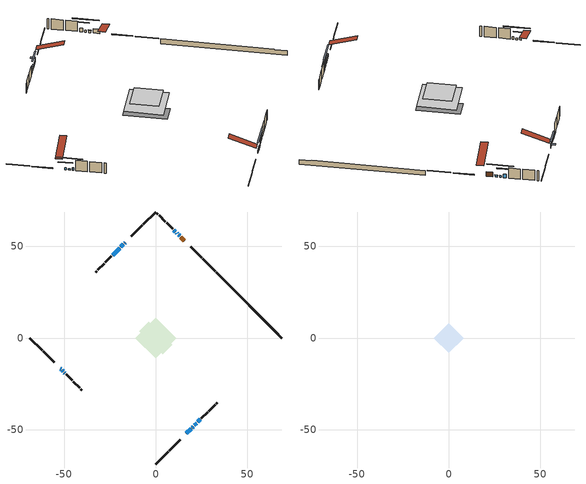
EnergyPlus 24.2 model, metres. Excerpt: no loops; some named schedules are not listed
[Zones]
conditioned space
 floor adiabatic (AdiabaticFloorConstruction): -11.17,0 0,11.17 11.17,0 0,-11.17 z2.84
 floor foundation (Slab1 construction): -8.94,3.71 -3.71,8.94 8.94,-3.71 3.71,-8.94 z-1.89
 wall outside (RimJoist1 construction): 0,-68.78 6.71,-62.08 / -68.78,0 -62.08,-6.71 / 0,68.78 -6.71,62.08 / 32.35,36.44 25.64,43.14 z0.4:0.7
 wall outside (RimJoist2 construction): 7.37,-61.42 13.27,-55.51 / -61.42,-7.37 -55.51,-13.27 / -7.37,61.42 -13.27,55.51 / 24.98,43.8 19.08,49.7 z0.4:0.7
 wall outside (AdiabaticWallConstruction 1): 15.68,53.11 13.73,55.05 z0.4:2.43
 wall outside (AdiabaticWallConstruction): -16.67,52.11 -17.03,51.75 z0.4:1.93; -52.11,-16.67 -51.72,-17.07 / 11.85,56.94 11.41,57.37 z0.4:1.32; 16.67,-52.11 19.26,-49.52 z0.4:1.42; 13.08,55.7 12.5,56.28 z0.4:1.22; 19.91,-48.87 20.42,-48.36 z0.4:0.61; -51.06,-17.72 -50.56,-18.23 z0.4:1.01; -49.9,-18.88 -49.59,-19.2 z0.4:1.62; 21.07,-47.71 22.37,-46.42 z0.4:2.48; 23.02,-45.76 24.32,-44.47 / -17.69,51.1 -19.05,49.73 z0.4:1.77; 10.76,58.03 9.89,58.89 z0.4:2.13; -19.71,49.08 -23.59,45.2 z0.4:1.47
 wall outside (Wall1 construction): 24.97,-43.81 28.26,-40.52 / -48.93,-19.85 -45.64,-23.14 / -24.24,44.54 -27.53,41.25 / 9.24,59.55 5.95,62.83 z0.4:5.28
 wall outside (Wall2 construction): 28.92,-39.87 32.36,-36.42 / -44.99,-23.8 -41.55,-27.24 / -28.19,40.6 -31.63,37.15 / 5.29,63.49 1.85,66.93 z0.4:5.28
 wall outside (Wall3 construction): 33.02,-35.77 33.56,-35.23 / -40.89,-27.89 -40.35,-28.43 / -32.29,36.5 -32.83,35.96 / 1.2,67.59 0.66,68.13 z0.4:5.28
 wall foundation (FoundationWall1 construction): 33.01,35.78,-1.89 33.01,35.78,0.4 65.21,3.58,0.4 65.21,3.58,0.18 68.78,0,0.18 68.78,0,-1.89
 window (WindowConstruction 8): -16.67,52.11 -17.03,51.75 z0.4:1.92
 window (WindowConstruction 5): -52.11,-16.67 -51.72,-17.07 z0.4:1.31
 window (WindowConstruction 6): 16.67,-52.11 19.26,-49.53 z0.4:1.41
 window (WindowConstruction 7): 13.08,55.71 12.5,56.28 z0.4:1.21
 window (WindowConstruction 10): 19.92,-48.87 20.42,-48.37 z0.4:0.6
 window (WindowConstruction 11): -51.06,-17.72 -50.56,-18.23 z0.4:1.01
 window (WindowConstruction 12): 11.85,56.94 11.41,57.37 z0.4:1.31
 window (WindowConstruction 9): -49.9,-18.88 -49.59,-19.2 z0.4:1.62
 window (WindowConstruction): 21.07,-47.71 22.37,-46.42 z0.4:2.48
 window (WindowConstruction 1): 23.02,-45.76 24.32,-44.47 z0.4:1.77
 window (WindowConstruction 2): -17.69,51.1 -19.05,49.73 z0.4:1.77
 window (WindowConstruction 3): 10.76,58.03 9.9,58.89 z0.4:2.13
 window (WindowConstruction 4): -19.71,49.08 -23.59,45.2 z0.4:1.47
 door (Door): 15.68,53.11 13.74,55.05 z0.4:2.43
 ceiling adiabatic (AdiabaticFloorConstruction): 0,-11.17 11.17,0 0,11.17 -11.17,0 z2.84
attic - vented
 floor to conditioned space (Floor1 construction Reversed): -8.14,0 0,8.14 8.14,0 0,-8.14 z5.28
 roof outside (Roof1 construction): 16.02,-52.77,5.28 8.09,-44.84,9.01 6,-46.93,9.01 13.93,-54.86,5.28; -52.77,-16.02,5.28 -44.84,-8.09,9.01 -46.93,-6,9.01 -54.86,-13.93,5.28; -16.02,52.77,5.28 -8.09,44.84,9.01 -6,46.93,9.01 -13.93,54.86,5.28; 16.33,52.45,5.28 8.41,44.52,9.01 10.5,42.43,9.01 18.42,50.36,5.28
shading: -17.24,51.54 -16.46,52.32 -17.75,53.62 -18.53,52.84 z2.22; -49.85,-18.93 -53.98,-14.81 -54.27,-15.1 -50.14,-19.22 z3.95; 19.4,-49.38 16.53,-52.25 16.82,-52.54 19.69,-49.67 z1.62; 12.36,56.42 13.22,55.56 13.51,55.85 12.65,56.71 z1.41; 24.01,-44.77 16.32,-52.46 16.61,-52.75 24.3,-45.06 z5.69; -46.97,-21.82 -54.65,-14.13 -54.94,-14.42 -47.26,-22.11 z6.09; 7.82,60.96 15.44,53.35 15.73,53.64 8.11,61.25 z6.4; 24.23,-44.55 19.21,-49.58 19.5,-49.87 24.52,-44.84 z5.12; 26.18,-42.6 21.16,-47.63 21.45,-47.92 26.48,-42.89 z4.41; -20.92,47.87 -15.82,52.96 -16.11,53.25 -21.21,48.16 z4.41; 8.03,60.75 12.62,56.16 12.92,56.45 8.32,61.05 z4.77; -23.73,45.05 -19.57,49.22 -19.86,49.51 -24.02,45.35 z1.67
[Building]
Building 1: Terrain=Suburbs
[Site:Location]
Toronto City Centre_ON: Latitude {deg}=43.63; Longitude {deg}=-79.39; Time Zone {hr}=-5; Elevation {m}=77; Keep Site Location Information=Yes
[Site:GroundTemperature:Shallow]
5.01852, 3.26908, 3.12898, 3.95918, 7.29196, 10.6092, 13.4851, 15.3069, 15.4617, 13.9799, 11.1774, 7.9619
[Site:WaterMainsTemperature]
Calculation Method=Schedule; Temperature Schedule=mains temperature schedule
[Material] Roughness=Rough; Thermal Absorptance=0.9
Name | Thickness {m} | Conductivity {W/m-K} | Density {kg/m3} | Specific Heat {J/kg-K} | Solar Absorptance | Visible Absorptance
asphalt or fiberglass shingles | 0.00635 | 0.162714 | 1121.4 | 1465.45 | 0.4 | 0.4
ceiling loosefill ins | 0.338667 | 0.0480833 | 16.02 | 1046.75 | 0.7 | 0.7
ceiling stud and cavity | 0.1397 | 0.392753 | 65.682 | 1177.47 | 0.7 | 0.7
concrete 4.0 in. | 0.1016 | 1.803125 | 2242.8 | 837.4 | 0.7 | 0.7
concrete 8.0 in. | 0.2032 | 1.803125 | 2242.8 | 837.4 | 0.7 | 0.7
door material | 0.04445 | 0.053851 | 512.64 | 1214.23 | 0.7 | 0.7
exterior vertical ins | 0.108102 | 0.029427 | 32.04 | 1214.23 | 0.7 | 0.7
floor covering | 0.0127 | 0.0433444 | 54.468 | 1339.84 | 0.6 | 0.6
floor rigid ins; wall rigid ins | 0.512978 | 0.029427 | 32.04 | 1214.23 | 0.7 | 0.7
floor stud and cavity | 0.1397 | 1.75129 | 37.0049 | 1207.88 | 0.7 | 0.7
furniture material conditioned space 1 | 0.1524 | 0.115458 | 640.8 | 1214.23 | 0.6 | 0.6
gypsum board | 0.0127 | 0.160291 | 801 | 837.4 | 0.6 | 0.6
gypsum board 1 | 0.0127 | 0.160291 | 801 | 837.4 | 0.7 | 0.7
osb sheathing 0.5 in. | 0.0127 | 0.115458 | 512.64 | 1214.23 | 0.7 | 0.7
osb sheathing 0.75 in. | 0.01905 | 0.115458 | 512.64 | 1214.23 | 0.7 | 0.7
osb sheathing 2.0 in. | 0.0508 | 0.115458 | 512.64 | 1214.23 | 0.7 | 0.7
rim joist rigid ins | 0.103632 | 0.029427 | 32.04 | 1214.23 | 0.7 | 0.7
rim joist stud and cavity | 0.0508 | 0.0451784 | 125.044 | 1163.47 | 0.6 | 0.6
rim joist stud and cavity 1 | 0.0508 | 0.034693 | 125.044 | 1163.47 | 0.6 | 0.6
wall stud and cavity | 0.1397 | 0.0816238 | 139.0536 | 1170.24 | 0.7 | 0.7
wall stud and cavity 1 | 0.1397 | 0.0935595 | 139.0536 | 1170.24 | 0.7 | 0.7
wall stud and cavity 2 | 0.0889 | 0.380278 | 52.3479 | 1209.89 | 0.7 | 0.7
wall stud and cavity 3 | 0.0889 | 0.391764 | 83.0341 | 1211.67 | 0.7 | 0.7
wood siding | 0.0254 | 0.102417 | 544.68 | 1172.36 | 0.4 | 0.4
wood siding 1; wood siding 2; wood siding 3 | 0.0254 | 0.102417 | 544.68 | 1172.36 | 0.7 | 0.7
[WindowMaterial:SimpleGlazingSystem]
Name | U-Factor {W/m2-K} | Solar Heat Gain Coefficient
WindowMaterial | 2.211581 | 0.56
WindowMaterial 1 | 2.08496 | 0.59
WindowMaterial 10 | 3.00934 | 0.19
WindowMaterial 11 | 2.59996 | 0.4
WindowMaterial 12 | 2.51365 | 0.43
WindowMaterial 2 | 2.07872 | 0.6
WindowMaterial 3 | 2.11335 | 0.58
WindowMaterial 4 | 2.364887 | 0.49
WindowMaterial 5 | 2.42053 | 0.46
WindowMaterial 6 | 2.2025 | 0.55
WindowMaterial 7 | 2.33479 | 0.5
WindowMaterial 8 | 2.631753 | 0.47
WindowMaterial 9 | 2.32798 | 0.56
[Construction]
AdiabaticFloorConstruction: floor stud and cavity, floor rigid ins, osb sheathing 0.75 in., floor covering
AdiabaticWallConstruction: wood siding 2, wall rigid ins, wall stud and cavity 2, gypsum board
AdiabaticWallConstruction 1: wood siding 3, wall rigid ins, wall stud and cavity 2, gypsum board
Door: door material
Floor1 construction Reversed: gypsum board, ceiling stud and cavity, ceiling loosefill ins
FoundationWall1 construction: concrete 8.0 in., gypsum board 1
furniture construction conditioned space 1: furniture material conditioned space 1
PartitionWallConstruction: gypsum board, wall stud and cavity 3, gypsum board
RimJoist1 construction: wood siding 1, osb sheathing 2.0 in., rim joist stud and cavity
RimJoist2 construction: wood siding 1, rim joist rigid ins, osb sheathing 2.0 in., rim joist stud and cavity 1
Roof1 construction: asphalt or fiberglass shingles
Slab1 construction: concrete 4.0 in.
Wall1 construction; Wall2 construction: wood siding, osb sheathing 0.5 in., wall stud and cavity, gypsum board
Wall3 construction: wood siding, osb sheathing 0.5 in., wall stud and cavity 1, gypsum board
WindowConstruction: WindowMaterial
WindowConstruction 1: WindowMaterial 1
WindowConstruction 10: WindowMaterial 10
WindowConstruction 11: WindowMaterial 11
WindowConstruction 12: WindowMaterial 12
WindowConstruction 2: WindowMaterial 2
WindowConstruction 3: WindowMaterial 3
WindowConstruction 4: WindowMaterial 4
WindowConstruction 5: WindowMaterial 5
WindowConstruction 6: WindowMaterial 6
WindowConstruction 7: WindowMaterial 7
WindowConstruction 8: WindowMaterial 8
WindowConstruction 9: WindowMaterial 9
[Zone] Multiplier=1; Part of Total Floor Area=Yes
Name | Volume {m3}
attic - vented | 80.3664
conditioned space | 977.9
[Space]
Name | Zone | Volume {m3}
attic - vented 1 | attic - vented | 80.3664
conditioned space 1 | conditioned space | 977.9
[ZoneInfiltration:EffectiveLeakageArea]
infil attic - vented 1: Zone or Space=attic - vented 1; Schedule=Always On Discrete; Effective Air Leakage Area {cm2}=5578.11; Stack Coefficient=0.000259859; Wind Coefficient=1.08915e-05
[ZoneMixing]
whole house fan mix: Zone or Space=attic - vented; Schedule=Always On Continuous; Design Flow Rate Calculation Method=Flow/Zone; Design Flow Rate {m3/s}=0; Source Zone or Space=conditioned space
[SurfaceProperty:ExposedFoundationPerimeter]
Slab1: Exposed Perimeter Calculation Method=TotalExposedPerimeter; Total Exposed Perimeter {m}=50.598
[InternalMass] Zone or ZoneList=conditioned space; Space or SpaceList=conditioned space 1
Name | Construction | Surface Area {m2}
furniture mass conditioned space 1 | furniture construction conditioned space 1 | 152.76
partition wall mass | PartitionWallConstruction | 381.9
[Lights]
interior lighting: Zone or ZoneList or Space or SpaceList=conditioned space 1; Schedule=interior lighting schedule; Design Level Calculation Method=LightingLevel; Lighting Level {W}=343.2; Return Air Fraction=0; Fraction Radiant=0.6; Fraction Visible=0.2; Fraction Replaceable=1
[People]
occupants: Zone or ZoneList or Space or SpaceList=conditioned space 1; Number of People Schedule=occupants schedule; Number of People Calculation Method=People; Number of People=3; Fraction Radiant=0.314171; Sensible Heat Fraction=0.56303; Activity Level Schedule=occupants activity schedule; Carbon Dioxide Generation Rate {m3/s-W}=0; Enable ASHRAE 55 Comfort Warnings=No; Mean Radiant Temperature Calculation Type=EnclosureAveraged
[ElectricEquipment] Zone or ZoneList or Space or SpaceList=conditioned space 1; Design Level Calculation Method=EquipmentLevel
Name | Schedule | Design Level {W} | Fraction Latent | Fraction Radiant | Fraction Lost
clothes dryer | clothes dryer schedule | 140.772 | 0.015 | 0.081 | 0.85
clothes washer | clothes washer schedule | 32.1985 | 0.03 | 0.162 | 0.7
cooking range | cooking range schedule | 215.147 | 0.08 | 0.432 | 0.2
dishwasher | dishwasher schedule | 66.8632 | 0.3 | 0.18 | 0.4
fridge | fridge schedule | 72.9452 | 0 | 0.6 | 0
mech vent house fan | mech vent house fan schedule | 8.965 | 0 | 0 | 1
mech vent house fan cfis | mech vent house fan cfis schedule | 0 | 0 | 0 | 0
misc plug loads | misc plug loads schedule | 494.7 | 0.045 | 0.513 | 0.1
whole house fan | Always On Discrete | 0 | 0 | 0 | 1
[OtherEquipment] Zone or ZoneList or Space or SpaceList=conditioned space 1; Design Level Calculation Method=EquipmentLevel
Name | Fuel Type | Schedule | Design Level {W} | Fraction Latent | Fraction Radiant | Fraction Lost
clothes dryer 1 | Electricity | clothes dryer schedule | 0 | 0.015 | 0.081 | 0.85
cooking range 1 | Electricity | cooking range schedule | 0 | 0.08 | 0.432 | 0.2
general water use latent | None | general water use schedule | 62.594 | 1 | 0 | 0
general water use sensible | None | general water use schedule | -61.6891 | 0 | 0.6 | 0
mech vent house fan latent load | None | Always On Discrete | 0 | 1 | 0 | 0
mech vent house fan sensible load | None | Always On Discrete | 0 | 0 | 0 | 0
water heater energy adjustment1 | NaturalGas | Always On Discrete | 0.01 | 0 | 0 | 1
[ZoneInfiltration:DesignFlowRate] Zone or ZoneList or Space or SpaceList=conditioned space 1; Schedule=Always On Discrete; Design Flow Rate Calculation Method=Flow/Zone; Design Flow Rate {m3/s}=0
infil flow; natural vent flow; whole house fan flow
[Foundation:Kiva]
Foundation Kiva 1: Initial Indoor Air Temperature {C}=18; Wall Height Above Grade {m}=0.399989; Wall Depth Below Slab {m}=0.2032; Custom Block Material Name 1=exterior vertical ins; Custom Block Depth 1 {m}=2.28999; Custom Block X Position 1 {m}=0.2159; Custom Block Z Position 1 {m}=0
[Foundation:Kiva:Settings]
Soil Conductivity {W/m-K}=0.849921; Soil Density {kg/m3}=1842.3; Soil Specific Heat {J/kg-K}=418.7; Ground Solar Absorptivity=0.9; Ground Thermal Absorptivity=0.9; Ground Surface Roughness {m}=0.03; Far-Field Width {m}=40; Deep-Ground Boundary Condition=ZeroFlux; Deep-Ground Depth {m}=40; Minimum Cell Dimension {m}=0.2; Maximum Cell Growth Coefficient=3; Simulation Timestep=Timestep
[Exterior:Lights]
exterior lighting: Schedule=exterior lighting schedule; Design Level {W}=75.6
[Schedule:Constant]
Name | Hourly Value
Always On Continuous; mech vent house fan schedule; mech vent house fan cfis schedule; Always On Discrete | 1
occupants activity schedule | 117.228
fridge schedule | 0
[Schedule:Week:Daily]
interior lighting schedule Week Rule - Jan1-Jan27: interior lighting schedule day, interior lighting schedule day, interior lighting schedule day, interior lighting schedule day, interior lighting schedule day, interior lighting schedule day, interior lighting schedule day, interior lighting schedule default day, interior lighting schedule default day, interior lighting schedule default day, interior lighting schedule default day, interior lighting schedule default day
interior lighting schedule Week Rule - Jan28-Feb3: interior lighting schedule day, interior lighting schedule day, interior lighting schedule day, interior lighting schedule day, interior lighting schedule day 1, interior lighting schedule day 1, interior lighting schedule day 1, interior lighting schedule default day, interior lighting schedule default day, interior lighting schedule default day, interior lighting schedule default day, interior lighting schedule default day
interior lighting schedule Week Rule - Feb4-Feb24: interior lighting schedule day 1, interior lighting schedule day 1, interior lighting schedule day 1, interior lighting schedule day 1, interior lighting schedule day 1, interior lighting schedule day 1, interior lighting schedule day 1, interior lighting schedule default day, interior lighting schedule default day, interior lighting schedule default day, interior lighting schedule default day, interior lighting schedule default day
interior lighting schedule Week Rule - Feb25-Mar3: interior lighting schedule day 1, interior lighting schedule day 1, interior lighting schedule day 1, interior lighting schedule day 1, interior lighting schedule day 2, interior lighting schedule day 2, interior lighting schedule day 2, interior lighting schedule default day, interior lighting schedule default day, interior lighting schedule default day, interior lighting schedule default day, interior lighting schedule default day
interior lighting schedule Week Rule - Mar4-Mar31: interior lighting schedule day 2, interior lighting schedule day 2, interior lighting schedule day 2, interior lighting schedule day 2, interior lighting schedule day 2, interior lighting schedule day 2, interior lighting schedule day 2, interior lighting schedule default day, interior lighting schedule default day, interior lighting schedule default day, interior lighting schedule default day, interior lighting schedule default day
interior lighting schedule Week Rule - Apr1-Apr28: interior lighting schedule day 3, interior lighting schedule day 3, interior lighting schedule day 3, interior lighting schedule day 3, interior lighting schedule day 3, interior lighting schedule day 3, interior lighting schedule day 3, interior lighting schedule default day, interior lighting schedule default day, interior lighting schedule default day, interior lighting schedule default day, interior lighting schedule default day
interior lighting schedule Week Rule - Apr29-May5: interior lighting schedule day 3, interior lighting schedule day 3, interior lighting schedule day 4, interior lighting schedule day 4, interior lighting schedule day 4, interior lighting schedule day 4, interior lighting schedule day 4, interior lighting schedule default day, interior lighting schedule default day, interior lighting schedule default day, interior lighting schedule default day, interior lighting schedule default day
interior lighting schedule Week Rule - May6-May26: interior lighting schedule day 4, interior lighting schedule day 4, interior lighting schedule day 4, interior lighting schedule day 4, interior lighting schedule day 4, interior lighting schedule day 4, interior lighting schedule day 4, interior lighting schedule default day, interior lighting schedule default day, interior lighting schedule default day, interior lighting schedule default day, interior lighting schedule default day
interior lighting schedule Week Rule - May27-Jun2: interior lighting schedule day 4, interior lighting schedule day 4, interior lighting schedule day 4, interior lighting schedule day 4, interior lighting schedule day 4, interior lighting schedule day 5, interior lighting schedule day 5, interior lighting schedule default day, interior lighting schedule default day, interior lighting schedule default day, interior lighting schedule default day, interior lighting schedule default day
interior lighting schedule Week Rule - Jun3-Jun30: interior lighting schedule day 5, interior lighting schedule day 5, interior lighting schedule day 5, interior lighting schedule day 5, interior lighting schedule day 5, interior lighting schedule day 5, interior lighting schedule day 5, interior lighting schedule default day, interior lighting schedule default day, interior lighting schedule default day, interior lighting schedule default day, interior lighting schedule default day
interior lighting schedule Week Rule - Jul1-Jul28: interior lighting schedule day 6, interior lighting schedule day 6, interior lighting schedule day 6, interior lighting schedule day 6, interior lighting schedule day 6, interior lighting schedule day 6, interior lighting schedule day 6, interior lighting schedule default day, interior lighting schedule default day, interior lighting schedule default day, interior lighting schedule default day, interior lighting schedule default day
interior lighting schedule Week Rule - Jul29-Aug4: interior lighting schedule day 6, interior lighting schedule day 6, interior lighting schedule day 6, interior lighting schedule day 7, interior lighting schedule day 7, interior lighting schedule day 7, interior lighting schedule day 7, interior lighting schedule default day, interior lighting schedule default day, interior lighting schedule default day, interior lighting schedule default day, interior lighting schedule default day
interior lighting schedule Week Rule - Aug5-Aug25: interior lighting schedule day 7, interior lighting schedule day 7, interior lighting schedule day 7, interior lighting schedule day 7, interior lighting schedule day 7, interior lighting schedule day 7, interior lighting schedule day 7, interior lighting schedule default day, interior lighting schedule default day, interior lighting schedule default day, interior lighting schedule default day, interior lighting schedule default day
interior lighting schedule Week Rule - Aug26-Sep1: interior lighting schedule day 7, interior lighting schedule day 7, interior lighting schedule day 7, interior lighting schedule day 7, interior lighting schedule day 7, interior lighting schedule day 7, interior lighting schedule day 8, interior lighting schedule default day, interior lighting schedule default day, interior lighting schedule default day, interior lighting schedule default day, interior lighting schedule default day
interior lighting schedule Week Rule - Sep2-Sep29: interior lighting schedule day 8, interior lighting schedule day 8, interior lighting schedule day 8, interior lighting schedule day 8, interior lighting schedule day 8, interior lighting schedule day 8, interior lighting schedule day 8, interior lighting schedule default day, interior lighting schedule default day, interior lighting schedule default day, interior lighting schedule default day, interior lighting schedule default day
interior lighting schedule Week Rule - Sep30-Oct6: interior lighting schedule day 8, interior lighting schedule day 9, interior lighting schedule day 9, interior lighting schedule day 9, interior lighting schedule day 9, interior lighting schedule day 9, interior lighting schedule day 9, interior lighting schedule default day, interior lighting schedule default day, interior lighting schedule default day, interior lighting schedule default day, interior lighting schedule default day
interior lighting schedule Week Rule - Oct7-Oct27: interior lighting schedule day 9, interior lighting schedule day 9, interior lighting schedule day 9, interior lighting schedule day 9, interior lighting schedule day 9, interior lighting schedule day 9, interior lighting schedule day 9, interior lighting schedule default day, interior lighting schedule default day, interior lighting schedule default day, interior lighting schedule default day, interior lighting schedule default day
interior lighting schedule Week Rule - Oct28-Nov3: interior lighting schedule day 9, interior lighting schedule day 9, interior lighting schedule day 9, interior lighting schedule day 9, interior lighting schedule day 10, interior lighting schedule day 10, interior lighting schedule day 10, interior lighting schedule default day, interior lighting schedule default day, interior lighting schedule default day, interior lighting schedule default day, interior lighting schedule default day
interior lighting schedule Week Rule - Nov4-Nov24: interior lighting schedule day 10, interior lighting schedule day 10, interior lighting schedule day 10, interior lighting schedule day 10, interior lighting schedule day 10, interior lighting schedule day 10, interior lighting schedule day 10, interior lighting schedule default day, interior lighting schedule default day, interior lighting schedule default day, interior lighting schedule default day, interior lighting schedule default day
interior lighting schedule Week Rule - Nov25-Dec1: interior lighting schedule day 10, interior lighting schedule day 10, interior lighting schedule day 10, interior lighting schedule day 10, interior lighting schedule day 10, interior lighting schedule day 10, interior lighting schedule day 11, interior lighting schedule default day, interior lighting schedule default day, interior lighting schedule default day, interior lighting schedule default day, interior lighting schedule default day
interior lighting schedule Week Rule - Dec2-Dec31: interior lighting schedule day 11, interior lighting schedule day 11, interior lighting schedule day 11, interior lighting schedule day 11, interior lighting schedule day 11, interior lighting schedule day 11, interior lighting schedule day 11, interior lighting schedule default day, interior lighting schedule default day, interior lighting schedule default day, interior lighting schedule default day, interior lighting schedule default day
occupants schedule Week Rule - Jan1-Dec31: occupants schedule day, occupants schedule day, occupants schedule day, occupants schedule day, occupants schedule day, occupants schedule day, occupants schedule day, occupants schedule default day, occupants schedule default day, occupants schedule default day, occupants schedule default day, occupants schedule default day
clothes dryer schedule Week Rule - Jan1-Dec31: clothes dryer schedule day, clothes dryer schedule day, clothes dryer schedule day, clothes dryer schedule day, clothes dryer schedule day, clothes dryer schedule day, clothes dryer schedule day, clothes dryer schedule default day, clothes dryer schedule default day, clothes dryer schedule default day, clothes dryer schedule default day, clothes dryer schedule default day
clothes washer schedule Week Rule - Jan1-Dec31: clothes washer schedule day, clothes washer schedule day, clothes washer schedule day, clothes washer schedule day, clothes washer schedule day, clothes washer schedule day, clothes washer schedule day, clothes washer schedule default day, clothes washer schedule default day, clothes washer schedule default day, clothes washer schedule default day, clothes washer schedule default day
cooking range schedule Week Rule - Jan1-Dec31: cooking range schedule day, cooking range schedule day, cooking range schedule day, cooking range schedule day, cooking range schedule day, cooking range schedule day, cooking range schedule day, cooking range schedule default day, cooking range schedule default day, cooking range schedule default day, cooking range schedule default day, cooking range schedule default day
dishwasher schedule Week Rule - Jan1-Dec31: dishwasher schedule day, dishwasher schedule day, dishwasher schedule day, dishwasher schedule day, dishwasher schedule day, dishwasher schedule day, dishwasher schedule day, dishwasher schedule default day, dishwasher schedule default day, dishwasher schedule default day, dishwasher schedule default day, dishwasher schedule default day
misc plug loads schedule Week Rule - Jan1-Dec31: misc plug loads schedule day, misc plug loads schedule day, misc plug loads schedule day, misc plug loads schedule day, misc plug loads schedule day, misc plug loads schedule day, misc plug loads schedule day, misc plug loads schedule default day, misc plug loads schedule default day, misc plug loads schedule default day, misc plug loads schedule default day, misc plug loads schedule default day
general water use schedule Week Rule - Jan1-Dec31: general water use schedule day, general water use schedule day, general water use schedule day, general water use schedule day, general water use schedule day, general water use schedule day, general water use schedule day, general water use schedule default day, general water use schedule default day, general water use schedule default day, general water use schedule default day, general water use schedule default day
exterior lighting schedule Week Rule - Jan1-Jan27: exterior lighting schedule day, exterior lighting schedule day, exterior lighting schedule day, exterior lighting schedule day, exterior lighting schedule day, exterior lighting schedule day, exterior lighting schedule day, exterior lighting schedule default day, exterior lighting schedule default day, exterior lighting schedule default day, exterior lighting schedule default day, exterior lighting schedule default day
exterior lighting schedule Week Rule - Jan28-Feb3: exterior lighting schedule day, exterior lighting schedule day, exterior lighting schedule day, exterior lighting schedule day, exterior lighting schedule day 1, exterior lighting schedule day 1, exterior lighting schedule day 1, exterior lighting schedule default day, exterior lighting schedule default day, exterior lighting schedule default day, exterior lighting schedule default day, exterior lighting schedule default day
exterior lighting schedule Week Rule - Feb4-Feb24: exterior lighting schedule day 1, exterior lighting schedule day 1, exterior lighting schedule day 1, exterior lighting schedule day 1, exterior lighting schedule day 1, exterior lighting schedule day 1, exterior lighting schedule day 1, exterior lighting schedule default day, exterior lighting schedule default day, exterior lighting schedule default day, exterior lighting schedule default day, exterior lighting schedule default day
exterior lighting schedule Week Rule - Feb25-Mar3: exterior lighting schedule day 1, exterior lighting schedule day 1, exterior lighting schedule day 1, exterior lighting schedule day 1, exterior lighting schedule day 2, exterior lighting schedule day 2, exterior lighting schedule day 2, exterior lighting schedule default day, exterior lighting schedule default day, exterior lighting schedule default day, exterior lighting schedule default day, exterior lighting schedule default day
exterior lighting schedule Week Rule - Mar4-Mar31: exterior lighting schedule day 2, exterior lighting schedule day 2, exterior lighting schedule day 2, exterior lighting schedule day 2, exterior lighting schedule day 2, exterior lighting schedule day 2, exterior lighting schedule day 2, exterior lighting schedule default day, exterior lighting schedule default day, exterior lighting schedule default day, exterior lighting schedule default day, exterior lighting schedule default day
exterior lighting schedule Week Rule - Apr1-Apr28: exterior lighting schedule day 3, exterior lighting schedule day 3, exterior lighting schedule day 3, exterior lighting schedule day 3, exterior lighting schedule day 3, exterior lighting schedule day 3, exterior lighting schedule day 3, exterior lighting schedule default day, exterior lighting schedule default day, exterior lighting schedule default day, exterior lighting schedule default day, exterior lighting schedule default day
exterior lighting schedule Week Rule - Apr29-May5: exterior lighting schedule day 3, exterior lighting schedule day 3, exterior lighting schedule day 4, exterior lighting schedule day 4, exterior lighting schedule day 4, exterior lighting schedule day 4, exterior lighting schedule day 4, exterior lighting schedule default day, exterior lighting schedule default day, exterior lighting schedule default day, exterior lighting schedule default day, exterior lighting schedule default day
exterior lighting schedule Week Rule - May6-May26: exterior lighting schedule day 4, exterior lighting schedule day 4, exterior lighting schedule day 4, exterior lighting schedule day 4, exterior lighting schedule day 4, exterior lighting schedule day 4, exterior lighting schedule day 4, exterior lighting schedule default day, exterior lighting schedule default day, exterior lighting schedule default day, exterior lighting schedule default day, exterior lighting schedule default day
exterior lighting schedule Week Rule - May27-Jun2: exterior lighting schedule day 4, exterior lighting schedule day 4, exterior lighting schedule day 4, exterior lighting schedule day 4, exterior lighting schedule day 4, exterior lighting schedule day 5, exterior lighting schedule day 5, exterior lighting schedule default day, exterior lighting schedule default day, exterior lighting schedule default day, exterior lighting schedule default day, exterior lighting schedule default day
exterior lighting schedule Week Rule - Jun3-Jun30: exterior lighting schedule day 5, exterior lighting schedule day 5, exterior lighting schedule day 5, exterior lighting schedule day 5, exterior lighting schedule day 5, exterior lighting schedule day 5, exterior lighting schedule day 5, exterior lighting schedule default day, exterior lighting schedule default day, exterior lighting schedule default day, exterior lighting schedule default day, exterior lighting schedule default day
exterior lighting schedule Week Rule - Jul1-Jul28: exterior lighting schedule day 6, exterior lighting schedule day 6, exterior lighting schedule day 6, exterior lighting schedule day 6, exterior lighting schedule day 6, exterior lighting schedule day 6, exterior lighting schedule day 6, exterior lighting schedule default day, exterior lighting schedule default day, exterior lighting schedule default day, exterior lighting schedule default day, exterior lighting schedule default day
exterior lighting schedule Week Rule - Jul29-Aug4: exterior lighting schedule day 6, exterior lighting schedule day 6, exterior lighting schedule day 6, exterior lighting schedule day 7, exterior lighting schedule day 7, exterior lighting schedule day 7, exterior lighting schedule day 7, exterior lighting schedule default day, exterior lighting schedule default day, exterior lighting schedule default day, exterior lighting schedule default day, exterior lighting schedule default day
exterior lighting schedule Week Rule - Aug5-Aug25: exterior lighting schedule day 7, exterior lighting schedule day 7, exterior lighting schedule day 7, exterior lighting schedule day 7, exterior lighting schedule day 7, exterior lighting schedule day 7, exterior lighting schedule day 7, exterior lighting schedule default day, exterior lighting schedule default day, exterior lighting schedule default day, exterior lighting schedule default day, exterior lighting schedule default day
exterior lighting schedule Week Rule - Aug26-Sep1: exterior lighting schedule day 7, exterior lighting schedule day 7, exterior lighting schedule day 7, exterior lighting schedule day 7, exterior lighting schedule day 7, exterior lighting schedule day 7, exterior lighting schedule day 8, exterior lighting schedule default day, exterior lighting schedule default day, exterior lighting schedule default day, exterior lighting schedule default day, exterior lighting schedule default day
exterior lighting schedule Week Rule - Sep2-Sep29: exterior lighting schedule day 8, exterior lighting schedule day 8, exterior lighting schedule day 8, exterior lighting schedule day 8, exterior lighting schedule day 8, exterior lighting schedule day 8, exterior lighting schedule day 8, exterior lighting schedule default day, exterior lighting schedule default day, exterior lighting schedule default day, exterior lighting schedule default day, exterior lighting schedule default day
exterior lighting schedule Week Rule - Sep30-Oct6: exterior lighting schedule day 8, exterior lighting schedule day 9, exterior lighting schedule day 9, exterior lighting schedule day 9, exterior lighting schedule day 9, exterior lighting schedule day 9, exterior lighting schedule day 9, exterior lighting schedule default day, exterior lighting schedule default day, exterior lighting schedule default day, exterior lighting schedule default day, exterior lighting schedule default day
exterior lighting schedule Week Rule - Oct7-Oct27: exterior lighting schedule day 9, exterior lighting schedule day 9, exterior lighting schedule day 9, exterior lighting schedule day 9, exterior lighting schedule day 9, exterior lighting schedule day 9, exterior lighting schedule day 9, exterior lighting schedule default day, exterior lighting schedule default day, exterior lighting schedule default day, exterior lighting schedule default day, exterior lighting schedule default day
exterior lighting schedule Week Rule - Oct28-Nov3: exterior lighting schedule day 9, exterior lighting schedule day 9, exterior lighting schedule day 9, exterior lighting schedule day 9, exterior lighting schedule day 10, exterior lighting schedule day 10, exterior lighting schedule day 10, exterior lighting schedule default day, exterior lighting schedule default day, exterior lighting schedule default day, exterior lighting schedule default day, exterior lighting schedule default day
exterior lighting schedule Week Rule - Nov4-Nov24: exterior lighting schedule day 10, exterior lighting schedule day 10, exterior lighting schedule day 10, exterior lighting schedule day 10, exterior lighting schedule day 10, exterior lighting schedule day 10, exterior lighting schedule day 10, exterior lighting schedule default day, exterior lighting schedule default day, exterior lighting schedule default day, exterior lighting schedule default day, exterior lighting schedule default day
exterior lighting schedule Week Rule - Nov25-Dec1: exterior lighting schedule day 10, exterior lighting schedule day 10, exterior lighting schedule day 10, exterior lighting schedule day 10, exterior lighting schedule day 10, exterior lighting schedule day 10, exterior lighting schedule day 11, exterior lighting schedule default day, exterior lighting schedule default day, exterior lighting schedule default day, exterior lighting schedule default day, exterior lighting schedule default day
exterior lighting schedule Week Rule - Dec2-Dec31: exterior lighting schedule day 11, exterior lighting schedule day 11, exterior lighting schedule day 11, exterior lighting schedule day 11, exterior lighting schedule day 11, exterior lighting schedule day 11, exterior lighting schedule day 11, exterior lighting schedule default day, exterior lighting schedule default day, exterior lighting schedule default day, exterior lighting schedule default day, exterior lighting schedule default day
[Schedule:Year]
interior lighting schedule: interior lighting schedule Week Rule - Jan1-Jan27, 1, 1, 1, 27, interior lighting schedule Week Rule - Jan28-Feb3, 1, 28, 2, 3, interior lighting schedule Week Rule - Feb4-Feb24, 2, 4, 2, 24, interior lighting schedule Week Rule - Feb25-Mar3, 2, 25, 3, 3, interior lighting schedule Week Rule - Mar4-Mar31, 3, 4, 3, 31, interior lighting schedule Week Rule - Apr1-Apr28, 4, 1, 4, 28, interior lighting schedule Week Rule - Apr29-May5, 4, 29, 5, 5, interior lighting schedule Week Rule - May6-May26, 5, 6, 5, 26, interior lighting schedule Week Rule - May27-Jun2, 5, 27, 6, 2, interior lighting schedule Week Rule - Jun3-Jun30, 6, 3, 6, 30, interior lighting schedule Week Rule - Jul1-Jul28, 7, 1, 7, 28, interior lighting schedule Week Rule - Jul29-Aug4, 7, 29, 8, 4, interior lighting schedule Week Rule - Aug5-Aug25, 8, 5, 8, 25, interior lighting schedule Week Rule - Aug26-Sep1, 8, 26, 9, 1, interior lighting schedule Week Rule - Sep2-Sep29, 9, 2, 9, 29, interior lighting schedule Week Rule - Sep30-Oct6, 9, 30, 10, 6, interior lighting schedule Week Rule - Oct7-Oct27, 10, 7, 10, 27, interior lighting schedule Week Rule - Oct28-Nov3, 10, 28, 11, 3, interior lighting schedule Week Rule - Nov4-Nov24, 11, 4, 11, 24, interior lighting schedule Week Rule - Nov25-Dec1, 11, 25, 12, 1, interior lighting schedule Week Rule - Dec2-Dec31, 12, 2, 12, 31
occupants schedule: occupants schedule Week Rule - Jan1-Dec31, 1, 1, 12, 31
clothes dryer schedule: clothes dryer schedule Week Rule - Jan1-Dec31, 1, 1, 12, 31
clothes washer schedule: clothes washer schedule Week Rule - Jan1-Dec31, 1, 1, 12, 31
cooking range schedule: cooking range schedule Week Rule - Jan1-Dec31, 1, 1, 12, 31
dishwasher schedule: dishwasher schedule Week Rule - Jan1-Dec31, 1, 1, 12, 31
misc plug loads schedule: misc plug loads schedule Week Rule - Jan1-Dec31, 1, 1, 12, 31
general water use schedule: general water use schedule Week Rule - Jan1-Dec31, 1, 1, 12, 31
exterior lighting schedule: exterior lighting schedule Week Rule - Jan1-Jan27, 1, 1, 1, 27, exterior lighting schedule Week Rule - Jan28-Feb3, 1, 28, 2, 3, exterior lighting schedule Week Rule - Feb4-Feb24, 2, 4, 2, 24, exterior lighting schedule Week Rule - Feb25-Mar3, 2, 25, 3, 3, exterior lighting schedule Week Rule - Mar4-Mar31, 3, 4, 3, 31, exterior lighting schedule Week Rule - Apr1-Apr28, 4, 1, 4, 28, exterior lighting schedule Week Rule - Apr29-May5, 4, 29, 5, 5, exterior lighting schedule Week Rule - May6-May26, 5, 6, 5, 26, exterior lighting schedule Week Rule - May27-Jun2, 5, 27, 6, 2, exterior lighting schedule Week Rule - Jun3-Jun30, 6, 3, 6, 30, exterior lighting schedule Week Rule - Jul1-Jul28, 7, 1, 7, 28, exterior lighting schedule Week Rule - Jul29-Aug4, 7, 29, 8, 4, exterior lighting schedule Week Rule - Aug5-Aug25, 8, 5, 8, 25, exterior lighting schedule Week Rule - Aug26-Sep1, 8, 26, 9, 1, exterior lighting schedule Week Rule - Sep2-Sep29, 9, 2, 9, 29, exterior lighting schedule Week Rule - Sep30-Oct6, 9, 30, 10, 6, exterior lighting schedule Week Rule - Oct7-Oct27, 10, 7, 10, 27, exterior lighting schedule Week Rule - Oct28-Nov3, 10, 28, 11, 3, exterior lighting schedule Week Rule - Nov4-Nov24, 11, 4, 11, 24, exterior lighting schedule Week Rule - Nov25-Dec1, 11, 25, 12, 1, exterior lighting schedule Week Rule - Dec2-Dec31, 12, 2, 12, 31
[Schedule:Compact]
mains temperature schedule: Through: 01/01, For: AllDays, Until: 24:00, 8.80333, Through: 01/02, For: AllDays, Until: 24:00, 8.74333, Through: 01/03, For: AllDays, Until: 24:00, 8.68389, Through: 01/04, For: AllDays, Until: 24:00, 8.62611, Through: 01/05, For: AllDays, Until: 24:00, 8.56944, Through: 01/06, For: AllDays, Until: 24:00, 8.51389, Through: 01/07, For: AllDays, Until: 24:00, 8.45944, Through: 01/08, For: AllDays, Until: 24:00, 8.40611, Through: 01/09, For: AllDays, Until: 24:00, 8.35389, Through: 01/10, For: AllDays, Until: 24:00, 8.30278, Through: 01/11, For: AllDays, Until: 24:00, 8.25333, Through: 01/12, For: AllDays, Until: 24:00, 8.205, Through: 01/13, For: AllDays, Until: 24:00, 8.15778, Through: 01/14, For: AllDays, Until: 24:00, 8.11222, Through: 01/15, For: AllDays, Until: 24:00, 8.06778, Through: 01/16, For: AllDays, Until: 24:00, 8.02444, Through: 01/17, For: AllDays, Until: 24:00, 7.98222, Through: 01/18, For: AllDays, Until: 24:00, 7.94167, Through: 01/19, For: AllDays, Until: 24:00, 7.90222, Through: 01/20, For: AllDays, Until: 24:00, 7.86444, Through: 01/21, For: AllDays, Until: 24:00, 7.82778, Through: 01/22, For: AllDays, Until: 24:00, 7.79278, Through: 01/23, For: AllDays, Until: 24:00, 7.75889, Through: 01/24, For: AllDays, Until: 24:00, 7.72667, Through: 01/25, For: AllDays, Until: 24:00, 7.69556, Through: 01/26, For: AllDays, Until: 24:00, 7.66611, Through: 01/27, For: AllDays, Until: 24:00, 7.63778, Through: 01/28, For: AllDays, Until: 24:00, 7.61111, Through: 01/29, For: AllDays, Until: 24:00, 7.58556, Through: 01/30, For: AllDays, Until: 24:00, 7.56167, Through: 01/31, For: AllDays, Until: 24:00, 7.53944, Through: 02/01, For: AllDays, Until: 24:00, 7.51833, Through: 02/02, For: AllDays, Until: 24:00, 7.49889, Through: 02/03, For: AllDays, Until: 24:00, 7.48111, Through: 02/04, For: AllDays, Until: 24:00, 7.46444, Through: 02/05, For: AllDays, Until: 24:00, 7.44944, Through: 02/06, For: AllDays, Until: 24:00, 7.43556, Through: 02/07, For: AllDays, Until: 24:00, 7.42333, Through: 02/08, For: AllDays, Until: 24:00, 7.41278, Through: 02/09, For: AllDays, Until: 24:00, 7.40389, Through: 02/10, For: AllDays, Until: 24:00, 7.39611, Through: 02/11, For: AllDays, Until: 24:00, 7.39, Through: 02/12, For: AllDays, Until: 24:00, 7.38556, Through: 02/13, For: AllDays, Until: 24:00, 7.38222, Through: 02/14, For: AllDays, Until: 24:00, 7.38056, Through: 02/15, For: AllDays, Until: 24:00, 7.38056, Through: 02/16, For: AllDays, Until: 24:00, 7.38222, Through: 02/17, For: AllDays, Until: 24:00, 7.385, Through: 02/18, For: AllDays, Until: 24:00, 7.38944, Through: 02/19, For: AllDays, Until: 24:00, 7.395, Through: 02/20, For: AllDays, Until: 24:00, 7.40278, Through: 02/21, For: AllDays, Until: 24:00, 7.41167, Through: 02/22, For: AllDays, Until: 24:00, 7.42222, Through: 02/23, For: AllDays, Until: 24:00, 7.43389, Through: 02/24, For: AllDays, Until: 24:00, 7.44722, Through: 02/25, For: AllDays, Until: 24:00, 7.46222, Through: 02/26, For: AllDays, Until: 24:00, 7.47833, Through: 02/27, For: AllDays, Until: 24:00, 7.49611, Through: 02/28, For: AllDays, Until: 24:00, 7.51556, Through: 03/01, For: AllDays, Until: 24:00, 7.53667, Through: 03/02, For: AllDays, Until: 24:00, 7.55889, Through: 03/03, For: AllDays, Until: 24:00, 7.58222, Through: 03/04, For: AllDays, Until: 24:00, 7.60722, Through: 03/05, For: AllDays, Until: 24:00, 7.63389, Through: 03/06, For: AllDays, Until: 24:00, 7.66222, Through: 03/07, For: AllDays, Until: 24:00, 7.69111, Through: 03/08, For: AllDays, Until: 24:00, 7.72222, Through: 03/09, For: AllDays, Until: 24:00, 7.75444, Through: 03/10, For: AllDays, Until: 24:00, 7.78778, Through: 03/11, For: AllDays, Until: 24:00, 7.82278, Through: 03/12, For: AllDays, Until: 24:00, 7.85944, Through: 03/13, For: AllDays, Until: 24:00, 7.89722, Through: 03/14, For: AllDays, Until: 24:00, 7.93611, Through: 03/15, For: AllDays, Until: 24:00, 7.97667, Through: 03/16, For: AllDays, Until: 24:00, 8.01833, Through: 03/17, For: AllDays, Until: 24:00, 8.06167, Through: 03/18, For: AllDays, Until: 24:00, 8.10611, Through: 03/19, For: AllDays, Until: 24:00, 8.15167, Through: 03/20, For: AllDays, Until: 24:00, 8.19833, Through: 03/21, For: AllDays, Until: 24:00, 8.24667, Through: 03/22, For: AllDays, Until: 24:00, 8.29611, Through: 03/23, For: AllDays, Until: 24:00, 8.34667, Through: 03/24, For: AllDays, Until: 24:00, 8.39889, Through: 03/25, For: AllDays, Until: 24:00, 8.45167, Through: 03/26, For: AllDays, Until: 24:00, 8.50611, Through: 03/27, For: AllDays, Until: 24:00, 8.56167, Through: 03/28, For: AllDays, Until: 24:00, 8.61833, Through: 03/29, For: AllDays, Until: 24:00, 8.67611, Through: 03/30, For: AllDays, Until: 24:00, 8.735, Through: 03/31, For: AllDays, Until: 24:00, 8.795, Through: 04/01, For: AllDays, Until: 24:00, 8.85611, Through: 04/02, For: AllDays, Until: 24:00, 8.91833, Through: 04/03, For: AllDays, Until: 24:00, 8.98167, Through: 04/04, For: AllDays, Until: 24:00, 9.04556, Through: 04/05, For: AllDays, Until: 24:00, 9.11111, Through: 04/06, For: AllDays, Until: 24:00, 9.17722, Through: 04/07, For: AllDays, Until: 24:00, 9.24444, Through: 04/08, For: AllDays, Until: 24:00, 9.31222, Through: 04/09, For: AllDays, Until: 24:00, 9.38167, Through: 04/10, For: AllDays, Until: 24:00, 9.45167, Through: 04/11, For: AllDays, Until: 24:00, 9.52222, Through: 04/12, For: AllDays, Until: 24:00, 9.59444, Through: 04/13, For: AllDays, Until: 24:00, 9.66667, Through: 04/14, For: AllDays, Until: 24:00, 9.74, Through: 04/15, For: AllDays, Until: 24:00, 9.81444, Through: 04/16, For: AllDays, Until: 24:00, 9.88944, Through: 04/17, For: AllDays, Until: 24:00, 9.96556, Through: 04/18, For: AllDays, Until: 24:00, 10.0417, Through: 04/19, For: AllDays, Until: 24:00, 10.1189, Through: 04/20, For: AllDays, Until: 24:00, 10.1972, Through: 04/21, For: AllDays, Until: 24:00, 10.2756, Through: 04/22, For: AllDays, Until: 24:00, 10.355, Through: 04/23, For: AllDays, Until: 24:00, 10.435, Through: 04/24, For: AllDays, Until: 24:00, 10.515, Through: 04/25, For: AllDays, Until: 24:00, 10.5961, Through: 04/26, For: AllDays, Until: 24:00, 10.6778, Through: 04/27, For: AllDays, Until: 24:00, 10.76, Through: 04/28, For: AllDays, Until: 24:00, 10.8428, Through: 04/29, For: AllDays, Until: 24:00, 10.9261, Through: 04/30, For: AllDays, Until: 24:00, 11.0094, Through: 05/01, For: AllDays, Until: 24:00, 11.0933, Through: 05/02, For: AllDays, Until: 24:00, 11.1778, Through: 05/03, For: AllDays, Until: 24:00, 11.2628, Through: 05/04, For: AllDays, Until: 24:00, 11.3478, Through: 05/05, For: AllDays, Until: 24:00, 11.4333, Through: 05/06, For: AllDays, Until: 24:00, 11.5189, Through: 05/07, For: AllDays, Until: 24:00, 11.605, Through: 05/08, For: AllDays, Until: 24:00, 11.6917, Through: 05/09, For: AllDays, Until: 24:00, 11.7778, Through: 05/10, For: AllDays, Until: 24:00, 11.865, Through: 05/11, For: AllDays, Until: 24:00, 11.9517, Through: 05/12, For: AllDays, Until: 24:00, 12.0389, Through: 05/13, For: AllDays, Until: 24:00, 12.1261, Through: 05/14, For: AllDays, Until: 24:00, 12.2133, Through: 05/15, For: AllDays, Until: 24:00, 12.3006, Through: 05/16, For: AllDays, Until: 24:00, 12.3883, Through: 05/17, For: AllDays, Until: 24:00, 12.4756, Through: 05/18, For: AllDays, Until: 24:00, 12.5628, Through: 05/19, For: AllDays, Until: 24:00, 12.6506, Through: 05/20, For: AllDays, Until: 24:00, 12.7378, Through: 05/21, For: AllDays, Until: 24:00, 12.825, Through: 05/22, For: AllDays, Until: 24:00, 12.9122, Through: 05/23, For: AllDays, Until: 24:00, 12.9994, Through: 05/24, For: AllDays, Until: 24:00, 13.0861, Through: 05/25, For: AllDays, Until: 24:00, 13.1728, Through: 05/26, For: AllDays, Until: 24:00, 13.2594, Through: 05/27, For: AllDays, Until: 24:00, 13.3456, Through: 05/28, For: AllDays, Until: 24:00, 13.4317, Through: 05/29, For: AllDays, Until: 24:00, 13.5172, Through: 05/30, For: AllDays, Until: 24:00, 13.6028, Through: 05/31, For: AllDays, Until: 24:00, 13.6878, Through: 06/01, For: AllDays, Until: 24:00, 13.7722, Through: 06/02, For: AllDays, Until: 24:00, 13.8567, Through: 06/03, For: AllDays, Until: 24:00, 13.9406, Through: 06/04, For: AllDays, Until: 24:00, 14.0239, Through: 06/05, For: AllDays, Until: 24:00, 14.1067, Through: 06/06, For: AllDays, Until: 24:00, 14.1894, Through: 06/07, For: AllDays, Until: 24:00, 14.2711, Through: 06/08, For: AllDays, Until: 24:00, 14.3528, Through: 06/09, For: AllDays, Until: 24:00, 14.4339, Through: 06/10, For: AllDays, Until: 24:00, 14.5139, Through: 06/11, For: AllDays, Until: 24:00, 14.5939, Through: 06/12, For: AllDays, Until: 24:00, 14.6728, Through: 06/13, For: AllDays, Until: 24:00, 14.7511, Through: 06/14, For: AllDays, Until: 24:00, 14.8289, Through: 06/15, For: AllDays, Until: 24:00, 14.9061, Through: 06/16, For: AllDays, Until: 24:00, 14.9822, Through: 06/17, For: AllDays, Until: 24:00, 15.0578, Through: 06/18, For: AllDays, Until: 24:00, 15.1328, Through: 06/19, For: AllDays, Until: 24:00, 15.2067, Through: 06/20, For: AllDays, Until: 24:00, 15.28, Through: 06/21, For: AllDays, Until: 24:00, 15.3522, Through: 06/22, For: AllDays, Until: 24:00, 15.4239, Through: 06/23, For: AllDays, Until: 24:00, 15.4944, Through: 06/24, For: AllDays, Until: 24:00, 15.5639, Through: 06/25, For: AllDays, Until: 24:00, 15.6328, Through: 06/26, For: AllDays, Until: 24:00, 15.7006, Through: 06/27, For: AllDays, Until: 24:00, 15.7678, Through: 06/28, For: AllDays, Until: 24:00, 15.8333, Through: 06/29, For: AllDays, Until: 24:00, 15.8983, Through: 06/30, For: AllDays, Until: 24:00, 15.9622, Through: 07/01, For: AllDays, Until: 24:00, 16.025, Through: 07/02, For: AllDays, Until: 24:00, 16.0872, Through: 07/03, For: AllDays, Until: 24:00, 16.1478, Through: 07/04, For: AllDays, Until: 24:00, 16.2072, Through: 07/05, For: AllDays, Until: 24:00, 16.2661, Through: 07/06, For: AllDays, Until: 24:00, 16.3233, Through: 07/07, For: AllDays, Until: 24:00, 16.3794, Through: 07/08, For: AllDays, Until: 24:00, 16.435, Through: 07/09, For: AllDays, Until: 24:00, 16.4889, Through: 07/10, For: AllDays, Until: 24:00, 16.5417, Through: 07/11, For: AllDays, Until: 24:00, 16.5928, Through: 07/12, For: AllDays, Until: 24:00, 16.6433, Through: 07/13, For: AllDays, Until: 24:00, 16.6922, Through: 07/14, For: AllDays, Until: 24:00, 16.74, Through: 07/15, For: AllDays, Until: 24:00, 16.7867, Through: 07/16, For: AllDays, Until: 24:00, 16.8322, Through: 07/17, For: AllDays, Until: 24:00, 16.8761, Through: 07/18, For: AllDays, Until: 24:00, 16.9189, Through: 07/19, For: AllDays, Until: 24:00, 16.96, Through: 07/20, For: AllDays, Until: 24:00, 17, Through: 07/21, For: AllDays, Until: 24:00, 17.0389, Through: 07/22, For: AllDays, Until: 24:00, 17.0761, Through: 07/23, For: AllDays, Until: 24:00, 17.1122, Through: 07/24, For: AllDays, Until: 24:00, 17.1467, Through: 07/25, For: AllDays, Until: 24:00, 17.18, Through: 07/26, For: AllDays, Until: 24:00, 17.2117, Through: 07/27, For: AllDays, Until: 24:00, 17.2422, Through: 07/28, For: AllDays, Until: 24:00, 17.2711, Through: 07/29, For: AllDays, Until: 24:00, 17.2983, Through: 07/30, For: AllDays, Until: 24:00, 17.3244, Through: 07/31, For: AllDays, Until: 24:00, 17.3494, Through: 08/01, For: AllDays, Until: 24:00, 17.3728, Through: 08/02, For: AllDays, Until: 24:00, 17.3944, Through: 08/03, For: AllDays, Until: 24:00, 17.4144, Through: 08/04, For: AllDays, Until: 24:00, 17.4333, Through: 08/05, For: AllDays, Until: 24:00, 17.4506, Through: 08/06, For: AllDays, Until: 24:00, 17.4667, Through: 08/07, For: AllDays, Until: 24:00, 17.4811, Through: 08/08, For: AllDays, Until: 24:00, 17.4939, Through: 08/09, For: AllDays, Until: 24:00, 17.5056, Through: 08/10, For: AllDays, Until: 24:00, 17.5156, Through: 08/11, For: AllDays, Until: 24:00, 17.5239, Through: 08/12, For: AllDays, Until: 24:00, 17.5311, Through: 08/13, For: AllDays, Until: 24:00, 17.5361, Through: 08/14, For: AllDays, Until: 24:00, 17.54, Through: 08/15, For: AllDays, Until: 24:00, 17.5428, Through: 08/16, For: AllDays, Until: 24:00, 17.5439, Through: 08/17, For: AllDays, Until: 24:00, 17.5433, Through: 08/18, For: AllDays, Until: 24:00, 17.5411, Through: 08/19, For: AllDays, Until: 24:00, 17.5372, Through: 08/20, For: AllDays, Until: 24:00, 17.5322, Through: 08/21, For: AllDays, Until: 24:00, 17.5256, Through: 08/22, For: AllDays, Until: 24:00, 17.5178, Through: 08/23, For: AllDays, Until: 24:00, 17.5083, Through: 08/24, For: AllDays, Until: 24:00, 17.4972, Through: 08/25, For: AllDays, Until: 24:00, 17.4844, Through: 08/26, For: AllDays, Until: 24:00, 17.4706, Through: 08/27, For: AllDays, Until: 24:00, 17.455, Through: 08/28, For: AllDays, Until: 24:00, 17.4378, Through: 08/29, For: AllDays, Until: 24:00, 17.4194, Through: 08/30, For: AllDays, Until: 24:00, 17.3994, Through: 08/31, For: AllDays, Until: 24:00, 17.3778, Through: 09/01, For: AllDays, Until: 24:00, 17.355, Through: 09/02, For: AllDays, Until: 24:00, 17.3311, Through: 09/03, For: AllDays, Until: 24:00, 17.305, Through: 09/04, For: AllDays, Until: 24:00, 17.2778, Through: 09/05, For: AllDays, Until: 24:00, 17.2494, Through: 09/06, For: AllDays, Until: 24:00, 17.2194, Through: 09/07, For: AllDays, Until: 24:00, 17.1878, Through: 09/08, For: AllDays, Until: 24:00, 17.155, Through: 09/09, For: AllDays, Until: 24:00, 17.1206, Through: 09/10, For: AllDays, Until: 24:00, 17.085, Through: 09/11, For: AllDays, Until: 24:00, 17.0483, Through: 09/12, For: AllDays, Until: 24:00, 17.01, Through: 09/13, For: AllDays, Until: 24:00, 16.97, Through: 09/14, For: AllDays, Until: 24:00, 16.9289, Through: 09/15, For: AllDays, Until: 24:00, 16.8867, Through: 09/16, For: AllDays, Until: 24:00, 16.8428, Through: 09/17, For: AllDays, Until: 24:00, 16.7983, Through: 09/18, For: AllDays, Until: 24:00, 16.7517, Through: 09/19, For: AllDays, Until: 24:00, 16.7044, Through: 09/20, For: AllDays, Until: 24:00, 16.6556, Through: 09/21, For: AllDays, Until: 24:00, 16.6056, Through: 09/22, For: AllDays, Until: 24:00, 16.5544, Through: 09/23, For: AllDays, Until: 24:00, 16.5017, Through: 09/24, For: AllDays, Until: 24:00, 16.4483, Through: 09/25, For: AllDays, Until: 24:00, 16.3933, Through: 09/26, For: AllDays, Until: 24:00, 16.3372, Through: 09/27, For: AllDays, Until: 24:00, 16.2806, Through: 09/28, For: AllDays, Until: 24:00, 16.2222, Through: 09/29, For: AllDays, Until: 24:00, 16.1628, Through: 09/30, For: AllDays, Until: 24:00, 16.1022, Through: 10/01, For: AllDays, Until: 24:00, 16.0406, Through: 10/02, For: AllDays, Until: 24:00, 15.9778, Through: 10/03, For: AllDays, Until: 24:00, 15.9144, Through: 10/04, For: AllDays, Until: 24:00, 15.8494, Through: 10/05, For: AllDays, Until: 24:00, 15.7839, Through: 10/06, For: AllDays, Until: 24:00, 15.7172, Through: 10/07, For: AllDays, Until: 24:00, 15.6494, Through: 10/08, For: AllDays, Until: 24:00, 15.5811, Through: 10/09, For: AllDays, Until: 24:00, 15.5117, Through: 10/10, For: AllDays, Until: 24:00, 15.4411, Through: 10/11, For: AllDays, Until: 24:00, 15.37, Through: 10/12, For: AllDays, Until: 24:00, 15.2978, Through: 10/13, For: AllDays, Until: 24:00, 15.225, Through: 10/14, For: AllDays, Until: 24:00, 15.1511, Through: 10/15, For: AllDays, Until: 24:00, 15.0767, Through: 10/16, For: AllDays, Until: 24:00, 15.0011, Through: 10/17, For: AllDays, Until: 24:00, 14.925, Through: 10/18, For: AllDays, Until: 24:00, 14.8483, Through: 10/19, For: AllDays, Until: 24:00, 14.7706, Through: 10/20, For: AllDays, Until: 24:00, 14.6922, Through: 10/21, For: AllDays, Until: 24:00, 14.6133, Through: 10/22, For: AllDays, Until: 24:00, 14.5339, Through: 10/23, For: AllDays, Until: 24:00, 14.4539, Through: 10/24, For: AllDays, Until: 24:00, 14.3728, Through: 10/25, For: AllDays, Until: 24:00, 14.2917, Through: 10/26, For: AllDays, Until: 24:00, 14.21, Through: 10/27, For: AllDays, Until: 24:00, 14.1272, Through: 10/28, For: AllDays, Until: 24:00, 14.0444, Through: 10/29, For: AllDays, Until: 24:00, 13.9611, Through: 10/30, For: AllDays, Until: 24:00, 13.8772, Through: 10/31, For: AllDays, Until: 24:00, 13.7933, Through: 11/01, For: AllDays, Until: 24:00, 13.7089, Through: 11/02, For: AllDays, Until: 24:00, 13.6239, Through: 11/03, For: AllDays, Until: 24:00, 13.5383, Through: 11/04, For: AllDays, Until: 24:00, 13.4528, Through: 11/05, For: AllDays, Until: 24:00, 13.3667, Through: 11/06, For: AllDays, Until: 24:00, 13.2806, Through: 11/07, For: AllDays, Until: 24:00, 13.1944, Through: 11/08, For: AllDays, Until: 24:00, 13.1078, Through: 11/09, For: AllDays, Until: 24:00, 13.0206, Through: 11/10, For: AllDays, Until: 24:00, 12.9339, Through: 11/11, For: AllDays, Until: 24:00, 12.8467, Through: 11/12, For: AllDays, Until: 24:00, 12.7594, Through: 11/13, For: AllDays, Until: 24:00, 12.6722, Through: 11/14, For: AllDays, Until: 24:00, 12.5844, Through: 11/15, For: AllDays, Until: 24:00, 12.4972, Through: 11/16, For: AllDays, Until: 24:00, 12.41, Through: 11/17, For: AllDays, Until: 24:00, 12.3222, Through: 11/18, For: AllDays, Until: 24:00, 12.235, Through: 11/19, For: AllDays, Until: 24:00, 12.1478, Through: 11/20, For: AllDays, Until: 24:00, 12.0606, Through: 11/21, For: AllDays, Until: 24:00, 11.9733, Through: 11/22, For: AllDays, Until: 24:00, 11.8861, Through: 11/23, For: AllDays, Until: 24:00, 11.7994, Through: 11/24, For: AllDays, Until: 24:00, 11.7128, Through: 11/25, For: AllDays, Until: 24:00, 11.6267, Through: 11/26, For: AllDays, Until: 24:00, 11.5406, Through: 11/27, For: AllDays, Until: 24:00, 11.4544, Through: 11/28, For: AllDays, Until: 24:00, 11.3689, Through: 11/29, For: AllDays, Until: 24:00, 11.2839, Through: 11/30, For: AllDays, Until: 24:00, 11.1989, Through: 12/01, For: AllDays, Until: 24:00, 11.1144, Through: 12/02, For: AllDays, Until: 24:00, 11.03, Through: 12/03, For: AllDays, Until: 24:00, 10.9467, Through: 12/04, For: AllDays, Until: 24:00, 10.8633, Through: 12/05, For: AllDays, Until: 24:00, 10.7806, Through: 12/06, For: AllDays, Until: 24:00, 10.6983, Through: 12/07, For: AllDays, Until: 24:00, 10.6167, Through: 12/08, For: AllDays, Until: 24:00, 10.5356, Through: 12/09, For: AllDays, Until: 24:00, 10.4544, Through: 12/10, For: AllDays, Until: 24:00, 10.3744, Through: 12/11, For: AllDays, Until: 24:00, 10.295, Through: 12/12, For: AllDays, Until: 24:00, 10.2167, Through: 12/13, For: AllDays, Until: 24:00, 10.1383, Through: 12/14, For: AllDays, Until: 24:00, 10.0611, Through: 12/15, For: AllDays, Until: 24:00, 9.98444, Through: 12/16, For: AllDays, Until: 24:00, 9.90833, Through: 12/17, For: AllDays, Until: 24:00, 9.83278, Through: 12/18, For: AllDays, Until: 24:00, 9.75833, Through: 12/19, For: AllDays, Until: 24:00, 9.685, Through: 12/20, For: AllDays, Until: 24:00, 9.61222, Through: 12/21, For: AllDays, Until: 24:00, 9.54, Through: 12/22, For: AllDays, Until: 24:00, 9.46889, Through: 12/23, For: AllDays, Until: 24:00, 9.39889, Through: 12/24, For: AllDays, Until: 24:00, 9.32944, Through: 12/25, For: AllDays, Until: 24:00, 9.26111, Through: 12/26, For: AllDays, Until: 24:00, 9.19389, Through: 12/27, For: AllDays, Until: 24:00, 9.12722, Through: 12/28, For: AllDays, Until: 24:00, 9.06167, Through: 12/29, For: AllDays, Until: 24:00, 8.99722, Through: 12/30, For: AllDays, Until: 24:00, 8.93389, Through: 12/31, For: AllDays, Until: 24:00, 8.87111
